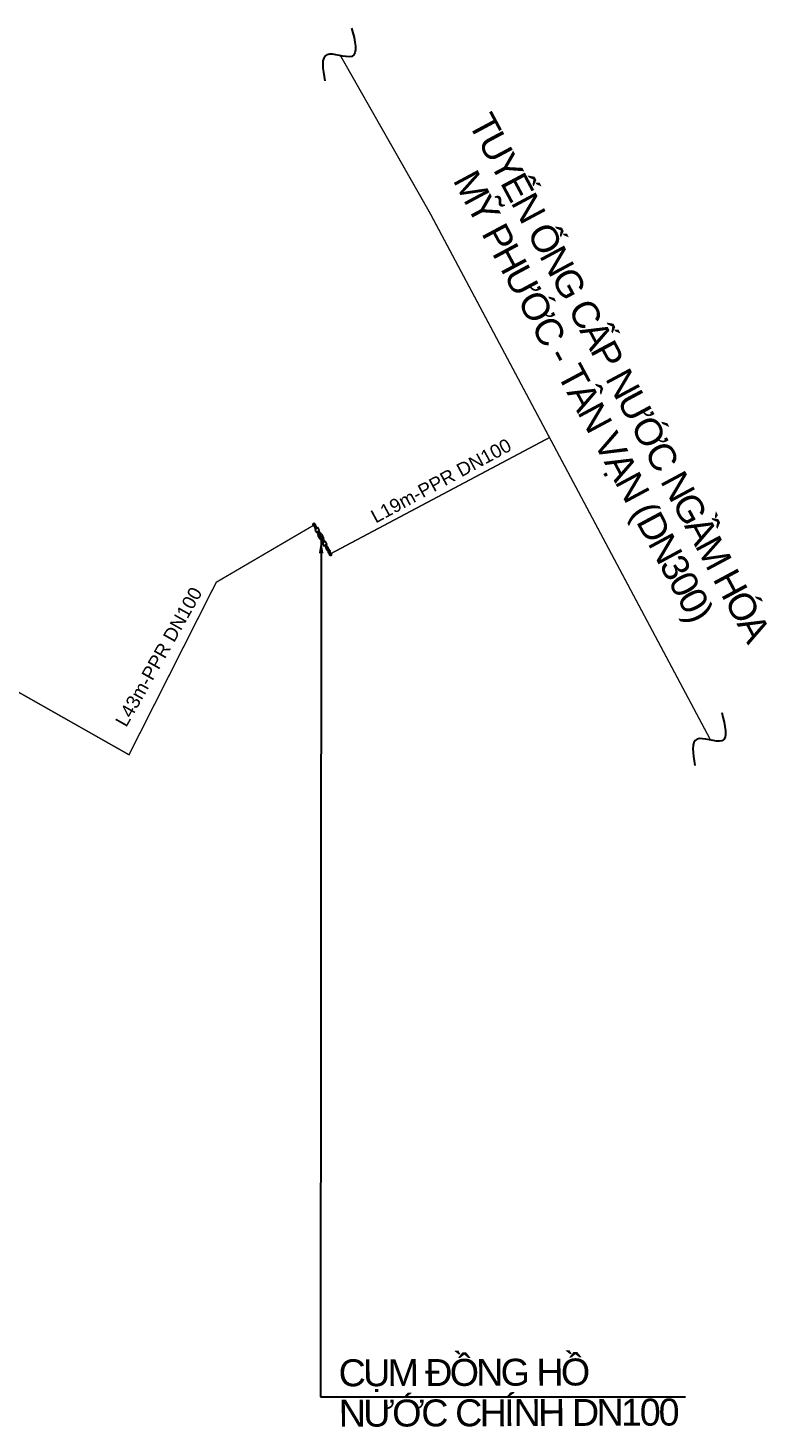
# Model space of a CAD drawing. Header units: metres. Extents: x 609780 to 610072, y 1209789 to 2419688.
# Drawn here: x 610016.7 to 610071.5, y 1209789.1 to 1209892.9 of the extents above; entities that cross this region are included whole.
import ezdxf
from ezdxf.enums import TextEntityAlignment as Align

# ---------------------------------------------------------------- set-up
doc = ezdxf.new("R2010")
doc.units = ezdxf.units.M
doc.header["$MEASUREMENT"] = 0
doc.linetypes.add('DASHDOT', pattern=[1, 0.5, -0.25, 0, -0.25])
doc.linetypes.add('HT_CN_Cấp nước sạch', pattern=[11, 2.8, -1.45, 0.5, -1.45, 4.8])
for name, color, linetype in [('@.3. Ong cap nuoc D100', 5, 'Continuous'), ('CHU', 7, 'Continuous'), ('GT-MCN', 7, 'Continuous'), ('HT_CN_Cấp nước sạch', 3, 'HT_CN_Cấp nước sạch')]:
    doc.layers.add(name, color=color, linetype=linetype)
doc.layers.add('E-04', color=252, linetype='04DH', lineweight=5)
doc.styles.add('arial', font='arial.ttf')
doc.styles.get("Standard").update_dxf_attribs({"font": 'arial.ttf'})
doc.styles.add('style1', font='Vhelvcn.ttf')
doc.styles.add('VNIHC', font='Vhelvcn.ttf')
doc.linetypes.add('04DH', pattern='A,15.184282,-3.785163,0.245393,-3.754607,0.245393,-3.785163,15.184282,-3.88722,["0,4kV",VNIHC,S=6,R=0,X=0,Y=-3],-22.15922', length=68.230723)
doc.dimstyles.get("Standard").update_dxf_attribs({"dimtxt": 0.18, "dimasz": 0.18, "dimexe": 0.18, "dimexo": 0.0625, "dimgap": 0.09, "dimtad": 0, "dimtih": 1, "dimtoh": 1, "dimdec": 4, "dimzin": 0, "dimdsep": 46, "dimtxsty": 'Standard', "dimcen": 0.09, "dimadec": 0, "dimazin": 0, "dimtfac": 1, "dimtdec": 4, "dimtofl": 0, "dimtmove": 0, "dimatfit": 3, "dimfxl": 1, "dimtolj": 1, "dimtzin": 0, "dimarcsym": 0})

# ---------------------------------------------------------------- blocks, each defined once
blk = doc.blocks.new('dong ho nuoc')
at = {"layer": '@.3. Ong cap nuoc D100', "color": 170, "linetype": 'DASHDOT', "ltscale": 4}
for p, q in [((-10.72, 0.25), (-10.93, 0.25)), ((-10.93, 0), (-10.93, 0.25)), ((-10.72, 0), (-10.93, 0)), ((-10.93, -0.25), (-10.93, 0)), ((-10.87, 0), (-10.07, 0)), ((-10.69, 0), (-10.71, 0)), ((-10.47, -0.4), (-10.47, 0.4)), ((-10.21, 0), (-10.24, 0)), ((-10, 0.25), (-10.21, 0.25)), ((-10, 0), (-10.21, 0)), ((-10, 0.25), (-10, 0)), ((-9.2, 0.23), (-10, 0.23)), ((-9.23, 0), (-10, 0)), ((-10, 0), (-10, -0.25)), ((-9.1, 0.56), (-9.2, 0.56)), ((-9.2, 0.16), (-9.2, 0.56)), ((-9.2, 0.16), (-9.2, -0.16)), ((-9.1, 0.56), (-9.1, 0.35)), ((-8.14, 0.56), (-8.24, 0.56)), ((-8.24, 0.35), (-8.24, 0.56)), ((-8.14, 0.56), (-8.14, 0.16)), ((-7.3, 0.23), (-8.14, 0.23)), ((-8.14, -0.16), (-8.14, 0.16)), ((-7.3, 0), (-8.11, 0)), ((-7.22, 0.61), (-7.3, 0.61)), ((-7.3, -0.61), (-7.3, 0.61)), ((-7.22, 0.61), (-7.22, -0.61)), ((-5.48, 0.61), (-5.56, 0.61)), ((-5.56, -0.61), (-5.56, 0.61)), ((-5.48, 0.61), (-5.48, -0.61)), ((-4.56, 0.23), (-5.48, 0.23)), ((-4.59, 0), (-5.48, 0)), ((-4.46, 0.56), (-4.56, 0.56)), ((-4.56, 0.16), (-4.56, 0.56)), ((-4.56, 0.16), (-4.56, -0.16)), ((-4.46, 0.56), (-4.46, 0.35)), ((-3.5, 0.56), (-3.6, 0.56)), ((-3.6, 0.35), (-3.6, 0.56)), ((-3.5, 0.56), (-3.5, 0.16)), ((-2.71, 0.23), (-3.5, 0.23)), ((-3.5, -0.16), (-3.5, 0.16)), ((-2.71, 0), (-3.47, 0)), ((-2.71, 0.28), (-2.7, 0.28)), ((-2.71, 0.28), (-2.71, 0.28)), ((-2.71, 0), (-2.71, 0.24)), ((-2.71, 0.23), (-2.71, -0.23)), ((-2.71, -0.24), (-2.71, 0)), ((-2.7, 0.4), (-2.63, 0.4)), ((-2.7, 0), (-2.7, 0.39)), ((-2.7, 0), (-2.7, -0.39)), ((-2.63, 0.39), (-2.63, 0)), ((-2.63, -0.39), (-2.63, 0)), ((-2.59, 0.19), (-2.59, 0.24)), ((-2.59, 0.24), (-2.42, 0.24)), ((-2.56, 0.24), (-2.59, 0.24)), ((-2.59, 0.19), (-2.59, 0)), ((-2.59, 0.16), (-2.59, 0.19)), ((-2.59, 0), (-2.59, -0.19)), ((-2.5, 0), (-2.5, 0)), ((-2.42, 0.24), (-2.45, 0.24)), ((-2.42, 0.24), (-2.42, 0.19)), ((-2.4, 0.19), (-2.4, 0)), ((-2.4, 0), (-2.4, -0.19)), ((-2.37, 0.19), (-2.05, 0.19)), ((-1.97, 0.04), (-2.35, 0.04)), ((-2.18, 0.26), (-2.05, 0.26)), ((-2.15, 0.24), (-2.07, 0.24)), ((-2.14, 0.05), (-2.13, 0.07)), ((-2.14, 0.05), (-2.14, 0.05)), ((-2.14, 0.05), (-2.14, 0.04)), ((-2.14, 0.05), (-2.14, 0.05)), ((-2.14, 0.05), (-2.14, 0.04)), ((-2.13, 0.07), (-2.12, 0.07)), ((-2.05, 0.25), (-1.93, 0.25)), ((-1.96, 0.23), (-1.99, 0.23)), ((-1.91, 0.26), (-1.78, 0.26)), ((-1.9, 0.19), (-1.87, 0.19)), ((-1.9, 0.19), (-1.9, 0.19)), ((-1.9, 0), (-1.9, 0.19)), ((-1.9, -0.19), (-1.9, 0)), ((-1.87, 0.19), (-1.87, 0.24)), ((-1.87, 0.24), (-1.7, 0.24)), ((-1.84, 0.24), (-1.87, 0.24)), ((-1.73, 0.17), (-1.74, 0.17)), ((-1.7, 0.24), (-1.73, 0.24)), ((-1.71, 0.21), (-1.71, 0.19)), ((-1.7, 0.24), (-1.7, 0.19)), ((-1.7, 0.19), (-1.59, 0.19)), ((-1.59, 0.19), (-1.59, 0)), ((-1.59, -0.19), (-1.59, 0)), ((-1.56, 0.4), (-1.49, 0.4)), ((-1.56, 0), (-1.56, 0.39)), ((-1.56, -0.39), (-1.56, 0)), ((-1.49, 0.39), (-1.49, 0)), ((-1.49, 0.28), (-1.47, 0.28)), ((-1.49, -0.39), (-1.49, 0)), ((-1.47, 0.28), (-1.47, 0.28)), ((-1.47, 0.24), (-1.47, 0)), ((-0.93, 0.23), (-1.47, 0.23)), ((-1.47, -0.23), (-1.47, 0.23)), ((-0.93, 0), (-1.47, 0)), ((-1.47, 0), (-1.47, -0.24)), ((-0.72, 0.25), (-0.93, 0.25)), ((-0.93, 0), (-0.93, 0.25)), ((-0.72, 0), (-0.93, 0)), ((-0.93, -0.25), (-0.93, 0)), ((-0.87, 0), (-0.07, 0)), ((-0.69, 0), (-0.72, 0)), ((-0.47, -0.4), (-0.47, 0.4)), ((-0.24, 0), (-0.22, 0)), ((0, 0.25), (-0.21, 0.25)), ((-0.21, 0), (0, 0)), ((0, 0.25), (0, 0)), ((0, 0), (0, -0.25)), ((-10.93, -0.25), (-10.72, -0.25)), ((-10.21, -0.25), (-10, -0.25)), ((-10, -0.23), (-9.2, -0.23)), ((-9.2, -0.56), (-9.2, -0.16)), ((-9.2, -0.56), (-9.1, -0.56)), ((-9.1, -0.35), (-9.1, -0.56)), ((-8.24, -0.56), (-8.24, -0.35)), ((-8.24, -0.56), (-8.14, -0.56)), ((-8.14, -0.16), (-8.14, -0.56)), ((-8.14, -0.23), (-7.3, -0.23)), ((-7.3, -0.61), (-7.22, -0.61)), ((-5.56, -0.61), (-5.48, -0.61)), ((-5.48, -0.23), (-4.56, -0.23)), ((-4.56, -0.56), (-4.56, -0.16)), ((-4.56, -0.56), (-4.46, -0.56)), ((-4.46, -0.35), (-4.46, -0.56)), ((-3.6, -0.56), (-3.6, -0.35)), ((-3.6, -0.56), (-3.5, -0.56)), ((-3.5, -0.16), (-3.5, -0.56)), ((-3.5, -0.23), (-2.71, -0.23)), ((-2.7, -0.28), (-2.71, -0.28)), ((-2.71, -0.28), (-2.71, -0.28)), ((-2.63, -0.4), (-2.7, -0.4)), ((-2.42, -0.19), (-2.59, -0.19)), ((-2.05, -0.19), (-2.37, -0.19)), ((-1.97, -0.04), (-2.35, -0.04)), ((-2.05, -0.26), (-2.18, -0.26)), ((-2.07, -0.24), (-2.15, -0.24)), ((-2.14, -0.04), (-2.14, -0.04)), ((-2.14, -0.05), (-2.14, -0.05)), ((-2.13, -0.07), (-2.14, -0.05)), ((-2.14, -0.05), (-2.14, -0.05)), ((-1.93, -0.25), (-2.05, -0.25)), ((-1.96, -0.23), (-1.99, -0.23)), ((-1.78, -0.26), (-1.91, -0.26)), ((-1.82, -0.19), (-1.9, -0.19)), ((-1.9, -0.19), (-1.9, -0.19)), ((-1.82, -0.19), (-1.7, -0.19)), ((-1.82, -0.2), (-1.82, -0.19)), ((-1.7, -0.2), (-1.82, -0.2)), ((-1.71, -0.21), (-1.74, -0.21)), ((-1.71, -0.21), (-1.74, -0.23)), ((-1.73, -0.22), (-1.74, -0.22)), ((-1.71, -0.2), (-1.71, -0.21)), ((-1.7, -0.19), (-1.7, -0.19)), ((-1.7, -0.19), (-1.7, -0.2)), ((-1.7, -0.2), (-1.7, -0.19)), ((-1.7, -0.19), (-1.7, -0.19)), ((-1.67, -0.2), (-1.7, -0.2)), ((-1.59, -0.19), (-1.67, -0.19)), ((-1.67, -0.19), (-1.67, -0.2)), ((-1.49, -0.4), (-1.56, -0.4)), ((-1.47, -0.28), (-1.49, -0.28)), ((-1.47, -0.23), (-0.93, -0.23)), ((-1.47, -0.28), (-1.47, -0.28)), ((-0.93, -0.25), (-0.72, -0.25)), ((-0.21, -0.25), (0, -0.25))]:
    blk.add_line(p, q, dxfattribs=at)
at = {"layer": '@.3. Ong cap nuoc D100', "color": 170, "linetype": 'DASHDOT', "ltscale": 4, "flags": 128}
for points in [[(-10.72, 0.25), (-10.71, 0.25), (-10.7, 0.25), (-10.69, 0.25), (-10.68, 0.25), (-10.67, 0.25), (-10.66, 0.25), (-10.65, 0.25), (-10.64, 0.25), (-10.63, 0.25), (-10.62, 0.25), (-10.61, 0.25), (-10.61, 0.25), (-10.6, 0.25), (-10.59, 0.25), (-10.58, 0.25), (-10.57, 0.25), (-10.56, 0.25), (-10.55, 0.25), (-10.55, 0.25), (-10.54, 0.25), (-10.53, 0.25), (-10.53, 0.25), (-10.52, 0.25), (-10.51, 0.25), (-10.51, 0.25), (-10.5, 0.25), (-10.5, 0.25), (-10.49, 0.25), (-10.49, 0.25), (-10.48, 0.25), (-10.48, 0.25), (-10.48, 0.25), (-10.47, 0.25), (-10.47, 0.25), (-10.47, 0.25), (-10.47, 0.25), (-10.47, 0.25), (-10.47, 0.25), (-10.47, 0.25)], [(-10.21, 0.25), (-10.22, 0.25), (-10.23, 0.25), (-10.24, 0.25), (-10.25, 0.25), (-10.26, 0.25), (-10.27, 0.25), (-10.28, 0.25), (-10.29, 0.25), (-10.3, 0.25), (-10.31, 0.25), (-10.32, 0.25), (-10.33, 0.25), (-10.34, 0.25), (-10.35, 0.25), (-10.35, 0.25), (-10.36, 0.25), (-10.37, 0.25), (-10.38, 0.25), (-10.39, 0.25), (-10.39, 0.25), (-10.4, 0.25), (-10.41, 0.25), (-10.41, 0.25), (-10.42, 0.25), (-10.43, 0.25), (-10.43, 0.25), (-10.44, 0.25), (-10.44, 0.25), (-10.45, 0.25), (-10.45, 0.25), (-10.45, 0.25), (-10.46, 0.25), (-10.46, 0.25), (-10.46, 0.25), (-10.46, 0.25), (-10.46, 0.25), (-10.47, 0.25), (-10.47, 0.25), (-10.47, 0.25)], [(-10.46, 0.25), (-10.46, 0.25), (-10.46, 0.25), (-10.47, 0.25), (-10.47, 0.25), (-10.47, 0.25)], [(-10.47, 0.25), (-10.46, 0.25), (-10.45, 0.25), (-10.44, 0.25), (-10.43, 0.25)], [(-10.47, 0.25), (-10.47, 0.25), (-10.47, 0.25), (-10.47, 0.25), (-10.47, 0.25), (-10.47, 0.25)], [(-10.43, 0.25), (-10.42, 0.25), (-10.41, 0.25), (-10.4, 0.24), (-10.39, 0.24), (-10.38, 0.24), (-10.37, 0.23), (-10.36, 0.23), (-10.35, 0.23), (-10.34, 0.22), (-10.33, 0.22), (-10.32, 0.21), (-10.32, 0.2), (-10.31, 0.2), (-10.3, 0.19), (-10.29, 0.18), (-10.28, 0.18), (-10.28, 0.17), (-10.27, 0.16), (-10.26, 0.15), (-10.26, 0.15), (-10.25, 0.14), (-10.25, 0.13), (-10.24, 0.12), (-10.24, 0.11), (-10.23, 0.1), (-10.23, 0.09), (-10.23, 0.08), (-10.22, 0.07), (-10.22, 0.06), (-10.22, 0.05), (-10.22, 0.04), (-10.21, 0.03), (-10.21, 0.02), (-10.21, 0.01), (-10.21, 0), (-10.21, 0)], [(-10.21, 0), (-10.21, -0.01), (-10.21, -0.02), (-10.21, -0.03), (-10.22, -0.04), (-10.22, -0.05), (-10.22, -0.06), (-10.22, -0.07), (-10.23, -0.08), (-10.23, -0.09), (-10.23, -0.1), (-10.24, -0.11), (-10.24, -0.12), (-10.25, -0.13), (-10.25, -0.13), (-10.26, -0.14), (-10.26, -0.15), (-10.27, -0.16), (-10.28, -0.17), (-10.28, -0.17), (-10.29, -0.18), (-10.3, -0.19), (-10.3, -0.2), (-10.31, -0.2), (-10.32, -0.21), (-10.33, -0.21), (-10.34, -0.22), (-10.35, -0.22), (-10.36, -0.23), (-10.37, -0.23), (-10.37, -0.24), (-10.38, -0.24), (-10.39, -0.24), (-10.4, -0.25), (-10.41, -0.25), (-10.42, -0.25), (-10.43, -0.25)], [(-7.22, 0.33), (-7.22, 0.33), (-7.22, 0.33), (-7.22, 0.32), (-7.22, 0.32), (-7.22, 0.32), (-7.22, 0.32), (-7.22, 0.32), (-7.22, 0.32), (-7.22, 0.32), (-7.22, 0.31), (-7.22, 0.31), (-7.22, 0.31), (-7.22, 0.31), (-7.22, 0.31), (-7.21, 0.31), (-7.21, 0.31), (-7.21, 0.31), (-7.21, 0.3), (-7.21, 0.3), (-7.21, 0.3), (-7.21, 0.3), (-7.21, 0.3), (-7.21, 0.3), (-7.2, 0.3), (-7.2, 0.3), (-7.2, 0.3), (-7.2, 0.3), (-7.2, 0.3), (-7.2, 0.29), (-7.2, 0.29), (-7.19, 0.29), (-7.19, 0.29), (-7.19, 0.29), (-7.19, 0.29), (-7.19, 0.29), (-7.19, 0.29), (-7.19, 0.29), (-7.18, 0.29), (-7.18, 0.29), (-7.18, 0.29), (-7.18, 0.29), (-7.18, 0.29), (-7.18, 0.29), (-7.18, 0.29), (-7.17, 0.29), (-7.17, 0.29), (-7.17, 0.29), (-7.17, 0.29), (-7.17, 0.3), (-7.17, 0.3), (-7.17, 0.3), (-7.16, 0.3), (-7.16, 0.3), (-7.16, 0.3), (-7.16, 0.3), (-7.16, 0.3), (-7.16, 0.3)], [(-7.22, 0.33), (-7.22, 0.33), (-7.22, 0.32), (-7.22, 0.32), (-7.22, 0.32), (-7.22, 0.32), (-7.22, 0.32), (-7.22, 0.32), (-7.22, 0.32), (-7.22, 0.31), (-7.22, 0.31), (-7.22, 0.31), (-7.22, 0.31), (-7.22, 0.31), (-7.21, 0.31), (-7.21, 0.31), (-7.21, 0.31), (-7.21, 0.3), (-7.21, 0.3), (-7.21, 0.3), (-7.21, 0.3), (-7.21, 0.3), (-7.21, 0.3), (-7.2, 0.3), (-7.2, 0.3), (-7.2, 0.3), (-7.2, 0.3), (-7.2, 0.3), (-7.2, 0.29), (-7.2, 0.29), (-7.19, 0.29), (-7.19, 0.29), (-7.19, 0.29), (-7.19, 0.29), (-7.19, 0.29), (-7.19, 0.29), (-7.19, 0.29), (-7.18, 0.29), (-7.18, 0.29), (-7.18, 0.29), (-7.18, 0.29), (-7.18, 0.29), (-7.18, 0.29), (-7.18, 0.29), (-7.17, 0.29), (-7.17, 0.29), (-7.17, 0.29), (-7.17, 0.29), (-7.17, 0.3), (-7.17, 0.3), (-7.17, 0.3), (-7.16, 0.3), (-7.16, 0.3), (-7.16, 0.3), (-7.16, 0.3), (-7.16, 0.3), (-7.16, 0.3)], [(-7.16, 0.3), (-7.12, 0.33), (-7.09, 0.36), (-7.05, 0.39), (-7.01, 0.41), (-6.97, 0.44), (-6.93, 0.46), (-6.89, 0.48), (-6.85, 0.5), (-6.81, 0.52), (-6.76, 0.53)], [(-6.02, 0.53), (-5.99, 0.52), (-5.95, 0.51), (-5.91, 0.49), (-5.86, 0.47), (-5.82, 0.45), (-5.78, 0.42), (-5.74, 0.4), (-5.71, 0.37), (-5.67, 0.34), (-5.63, 0.31), (-5.62, 0.3)], [(-5.62, 0.3), (-5.62, 0.3), (-5.62, 0.3), (-5.62, 0.3), (-5.62, 0.3), (-5.62, 0.3), (-5.61, 0.3), (-5.61, 0.3), (-5.61, 0.3), (-5.61, 0.29), (-5.61, 0.29), (-5.61, 0.29), (-5.61, 0.29), (-5.6, 0.29), (-5.6, 0.29), (-5.6, 0.29), (-5.6, 0.29), (-5.6, 0.29), (-5.6, 0.29), (-5.6, 0.29), (-5.59, 0.29), (-5.59, 0.29), (-5.59, 0.29), (-5.59, 0.29), (-5.59, 0.29), (-5.59, 0.29), (-5.58, 0.29), (-5.58, 0.29), (-5.58, 0.29), (-5.58, 0.3), (-5.58, 0.3), (-5.58, 0.3), (-5.58, 0.3), (-5.58, 0.3), (-5.57, 0.3), (-5.57, 0.3), (-5.57, 0.3), (-5.57, 0.3), (-5.57, 0.3), (-5.57, 0.3), (-5.57, 0.31), (-5.57, 0.31), (-5.57, 0.31), (-5.56, 0.31), (-5.56, 0.31), (-5.56, 0.31), (-5.56, 0.31), (-5.56, 0.31), (-5.56, 0.32), (-5.56, 0.32), (-5.56, 0.32), (-5.56, 0.32), (-5.56, 0.32), (-5.56, 0.32), (-5.56, 0.32), (-5.56, 0.33), (-5.56, 0.33), (-5.56, 0.33)], [(-5.62, 0.3), (-5.62, 0.3), (-5.62, 0.3), (-5.62, 0.3), (-5.62, 0.3), (-5.62, 0.3), (-5.61, 0.3), (-5.61, 0.3), (-5.61, 0.3), (-5.61, 0.29), (-5.61, 0.29), (-5.61, 0.29), (-5.61, 0.29), (-5.6, 0.29), (-5.6, 0.29), (-5.6, 0.29), (-5.6, 0.29), (-5.6, 0.29), (-5.6, 0.29), (-5.6, 0.29), (-5.59, 0.29), (-5.59, 0.29), (-5.59, 0.29), (-5.59, 0.29), (-5.59, 0.29), (-5.59, 0.29), (-5.58, 0.29), (-5.58, 0.29), (-5.58, 0.29), (-5.58, 0.3), (-5.58, 0.3), (-5.58, 0.3), (-5.58, 0.3), (-5.58, 0.3), (-5.57, 0.3), (-5.57, 0.3), (-5.57, 0.3), (-5.57, 0.3), (-5.57, 0.3), (-5.57, 0.3), (-5.57, 0.31), (-5.57, 0.31), (-5.57, 0.31), (-5.56, 0.31), (-5.56, 0.31), (-5.56, 0.31), (-5.56, 0.31), (-5.56, 0.31), (-5.56, 0.32), (-5.56, 0.32), (-5.56, 0.32), (-5.56, 0.32), (-5.56, 0.32), (-5.56, 0.32), (-5.56, 0.32), (-5.56, 0.33), (-5.56, 0.33)], [(-2.59, 0.19), (-2.6, 0.19), (-2.6, 0.19), (-2.6, 0.19), (-2.6, 0.19), (-2.6, 0.19), (-2.6, 0.19), (-2.6, 0.19), (-2.6, 0.19), (-2.61, 0.19), (-2.61, 0.19), (-2.61, 0.19), (-2.61, 0.19), (-2.61, 0.19), (-2.61, 0.19), (-2.61, 0.2), (-2.61, 0.2), (-2.61, 0.2), (-2.62, 0.2), (-2.62, 0.2), (-2.62, 0.2), (-2.62, 0.2), (-2.62, 0.2), (-2.62, 0.2), (-2.62, 0.2), (-2.62, 0.2), (-2.62, 0.21), (-2.62, 0.21), (-2.62, 0.21), (-2.62, 0.21), (-2.62, 0.21), (-2.62, 0.21), (-2.63, 0.21), (-2.63, 0.21), (-2.63, 0.22), (-2.63, 0.22), (-2.63, 0.22), (-2.63, 0.22)], [(-2.59, 0.19), (-2.6, 0.19), (-2.6, 0.19), (-2.6, 0.19), (-2.6, 0.19), (-2.6, 0.19), (-2.6, 0.19), (-2.6, 0.19), (-2.6, 0.19), (-2.61, 0.19), (-2.61, 0.19), (-2.61, 0.19), (-2.61, 0.19), (-2.61, 0.19), (-2.61, 0.19), (-2.61, 0.2), (-2.61, 0.2), (-2.61, 0.2), (-2.62, 0.2), (-2.62, 0.2), (-2.62, 0.2), (-2.62, 0.2), (-2.62, 0.2), (-2.62, 0.2), (-2.62, 0.2), (-2.62, 0.2), (-2.62, 0.21), (-2.62, 0.21), (-2.62, 0.21), (-2.62, 0.21), (-2.62, 0.21), (-2.62, 0.21), (-2.63, 0.21), (-2.63, 0.21), (-2.63, 0.22), (-2.63, 0.22), (-2.63, 0.22), (-2.63, 0.22)], [(-2.59, 0), (-2.55, 0), (-2.5, 0), (-2.45, 0), (-2.4, 0)], [(-2.42, 0.19), (-2.41, 0.19), (-2.4, 0.19), (-2.39, 0.19), (-2.38, 0.19), (-2.37, 0.19), (-2.35, 0.19), (-2.34, 0.19), (-2.34, 0.18)], [(-1.56, 0.22), (-1.56, 0.22), (-1.56, 0.22), (-1.56, 0.21), (-1.56, 0.21), (-1.56, 0.21), (-1.56, 0.21), (-1.57, 0.21), (-1.57, 0.21), (-1.57, 0.21), (-1.57, 0.21), (-1.57, 0.21), (-1.57, 0.2), (-1.57, 0.2), (-1.57, 0.2), (-1.57, 0.2), (-1.57, 0.2), (-1.57, 0.2), (-1.57, 0.2), (-1.57, 0.2), (-1.58, 0.2), (-1.58, 0.2), (-1.58, 0.2), (-1.58, 0.19), (-1.58, 0.19), (-1.58, 0.19), (-1.58, 0.19), (-1.58, 0.19), (-1.58, 0.19), (-1.59, 0.19), (-1.59, 0.19), (-1.59, 0.19), (-1.59, 0.19), (-1.59, 0.19), (-1.59, 0.19), (-1.59, 0.19), (-1.59, 0.19), (-1.59, 0.19)], [(-1.56, 0.22), (-1.56, 0.22), (-1.56, 0.22), (-1.56, 0.21), (-1.56, 0.21), (-1.56, 0.21), (-1.56, 0.21), (-1.57, 0.21), (-1.57, 0.21), (-1.57, 0.21), (-1.57, 0.21), (-1.57, 0.21), (-1.57, 0.2), (-1.57, 0.2), (-1.57, 0.2), (-1.57, 0.2), (-1.57, 0.2), (-1.57, 0.2), (-1.57, 0.2), (-1.57, 0.2), (-1.58, 0.2), (-1.58, 0.2), (-1.58, 0.2), (-1.58, 0.19), (-1.58, 0.19), (-1.58, 0.19), (-1.58, 0.19), (-1.58, 0.19), (-1.58, 0.19), (-1.59, 0.19), (-1.59, 0.19), (-1.59, 0.19), (-1.59, 0.19), (-1.59, 0.19), (-1.59, 0.19), (-1.59, 0.19), (-1.59, 0.19)], [(-0.47, 0.25), (-0.47, 0.25), (-0.47, 0.25), (-0.47, 0.25), (-0.47, 0.25), (-0.47, 0.25), (-0.47, 0.25), (-0.48, 0.25), (-0.48, 0.25), (-0.48, 0.25), (-0.49, 0.25), (-0.49, 0.25), (-0.5, 0.25), (-0.5, 0.25), (-0.51, 0.25), (-0.51, 0.25), (-0.52, 0.25), (-0.52, 0.25), (-0.53, 0.25), (-0.54, 0.25), (-0.54, 0.25), (-0.55, 0.25), (-0.56, 0.25), (-0.57, 0.25), (-0.58, 0.25), (-0.58, 0.25), (-0.59, 0.25), (-0.6, 0.25), (-0.61, 0.25), (-0.62, 0.25), (-0.63, 0.25), (-0.64, 0.25), (-0.65, 0.25), (-0.66, 0.25), (-0.67, 0.25), (-0.68, 0.25), (-0.69, 0.25), (-0.7, 0.25), (-0.71, 0.25), (-0.72, 0.25), (-0.72, 0.25)], [(-0.72, 0), (-0.72, 0.01), (-0.72, 0.02), (-0.72, 0.03), (-0.72, 0.04), (-0.72, 0.05), (-0.71, 0.06), (-0.71, 0.07), (-0.71, 0.08), (-0.7, 0.09), (-0.7, 0.1), (-0.7, 0.11), (-0.69, 0.12), (-0.69, 0.13), (-0.68, 0.13), (-0.68, 0.14), (-0.67, 0.15), (-0.66, 0.16), (-0.66, 0.17), (-0.65, 0.17), (-0.64, 0.18), (-0.64, 0.19), (-0.63, 0.2), (-0.62, 0.2), (-0.61, 0.21), (-0.6, 0.21), (-0.6, 0.22), (-0.59, 0.22), (-0.58, 0.23), (-0.57, 0.23), (-0.56, 0.24), (-0.55, 0.24), (-0.54, 0.24), (-0.53, 0.25), (-0.52, 0.25), (-0.51, 0.25), (-0.5, 0.25)], [(-0.51, -0.25), (-0.52, -0.25), (-0.53, -0.25), (-0.54, -0.24), (-0.55, -0.24), (-0.56, -0.24), (-0.57, -0.23), (-0.57, -0.23), (-0.58, -0.23), (-0.59, -0.22), (-0.6, -0.22), (-0.61, -0.21), (-0.62, -0.2), (-0.63, -0.2), (-0.63, -0.19), (-0.64, -0.18), (-0.65, -0.18), (-0.66, -0.17), (-0.66, -0.16), (-0.67, -0.15), (-0.67, -0.15), (-0.68, -0.14), (-0.69, -0.13), (-0.69, -0.12), (-0.7, -0.11), (-0.7, -0.1), (-0.7, -0.09), (-0.71, -0.08), (-0.71, -0.07), (-0.71, -0.06), (-0.72, -0.05), (-0.72, -0.04), (-0.72, -0.03), (-0.72, -0.02), (-0.72, -0.01), (-0.72, 0), (-0.72, 0)], [(-0.5, 0.25), (-0.49, 0.25), (-0.48, 0.25), (-0.47, 0.25), (-0.47, 0.25)], [(-0.47, 0.25), (-0.47, 0.25), (-0.47, 0.25), (-0.47, 0.25), (-0.47, 0.25)], [(-0.47, 0.25), (-0.47, 0.25), (-0.47, 0.25), (-0.46, 0.25), (-0.46, 0.25), (-0.46, 0.25), (-0.46, 0.25), (-0.46, 0.25), (-0.45, 0.25), (-0.45, 0.25), (-0.45, 0.25), (-0.44, 0.25), (-0.44, 0.25), (-0.43, 0.25), (-0.43, 0.25), (-0.42, 0.25), (-0.42, 0.25), (-0.41, 0.25), (-0.4, 0.25), (-0.4, 0.25), (-0.39, 0.25), (-0.38, 0.25), (-0.37, 0.25), (-0.37, 0.25), (-0.36, 0.25), (-0.35, 0.25), (-0.34, 0.25), (-0.33, 0.25), (-0.32, 0.25), (-0.31, 0.25), (-0.3, 0.25), (-0.29, 0.25), (-0.28, 0.25), (-0.27, 0.25), (-0.26, 0.25), (-0.25, 0.25), (-0.24, 0.25), (-0.23, 0.25), (-0.22, 0.25), (-0.21, 0.25), (-0.21, 0.25)], [(-0.47, 0.25), (-0.47, 0.25), (-0.47, 0.25), (-0.46, 0.25), (-0.46, 0.25), (-0.46, 0.25)], [(-10.47, -0.25), (-10.47, -0.25), (-10.47, -0.25), (-10.47, -0.25), (-10.47, -0.25), (-10.47, -0.25), (-10.47, -0.25), (-10.48, -0.25), (-10.48, -0.25), (-10.48, -0.25), (-10.49, -0.25), (-10.49, -0.25), (-10.5, -0.25), (-10.5, -0.25), (-10.51, -0.25), (-10.51, -0.25), (-10.52, -0.25), (-10.52, -0.25), (-10.53, -0.25), (-10.54, -0.25), (-10.54, -0.25), (-10.55, -0.25), (-10.56, -0.25), (-10.57, -0.25), (-10.58, -0.25), (-10.58, -0.25), (-10.59, -0.25), (-10.6, -0.25), (-10.61, -0.25), (-10.62, -0.25), (-10.63, -0.25), (-10.64, -0.25), (-10.65, -0.25), (-10.66, -0.25), (-10.67, -0.25), (-10.68, -0.25), (-10.69, -0.25), (-10.7, -0.25), (-10.71, -0.25), (-10.72, -0.25), (-10.72, -0.25)], [(-10.47, -0.25), (-10.47, -0.25), (-10.47, -0.25), (-10.46, -0.25), (-10.46, -0.25), (-10.46, -0.25), (-10.46, -0.25), (-10.46, -0.25), (-10.45, -0.25), (-10.45, -0.25), (-10.45, -0.25), (-10.44, -0.25), (-10.44, -0.25), (-10.43, -0.25), (-10.43, -0.25), (-10.42, -0.25), (-10.42, -0.25), (-10.41, -0.25), (-10.4, -0.25), (-10.4, -0.25), (-10.39, -0.25), (-10.38, -0.25), (-10.37, -0.25), (-10.37, -0.25), (-10.36, -0.25), (-10.35, -0.25), (-10.34, -0.25), (-10.33, -0.25), (-10.32, -0.25), (-10.31, -0.25), (-10.3, -0.25), (-10.29, -0.25), (-10.28, -0.25), (-10.27, -0.25), (-10.26, -0.25), (-10.25, -0.25), (-10.24, -0.25), (-10.23, -0.25), (-10.22, -0.25), (-10.21, -0.25), (-10.21, -0.25)], [(-10.47, -0.25), (-10.47, -0.25), (-10.47, -0.25), (-10.46, -0.25), (-10.46, -0.25)], [(-10.43, -0.25), (-10.44, -0.25), (-10.45, -0.25), (-10.46, -0.25), (-10.47, -0.25)], [(-10.47, -0.25), (-10.47, -0.25), (-10.47, -0.25), (-10.47, -0.25), (-10.47, -0.25), (-10.47, -0.25)], [(-7.16, -0.3), (-7.16, -0.3), (-7.16, -0.3), (-7.16, -0.3), (-7.16, -0.3), (-7.16, -0.3), (-7.17, -0.3), (-7.17, -0.3), (-7.17, -0.3), (-7.17, -0.29), (-7.17, -0.29), (-7.17, -0.29), (-7.17, -0.29), (-7.18, -0.29), (-7.18, -0.29), (-7.18, -0.29), (-7.18, -0.29), (-7.18, -0.29), (-7.18, -0.29), (-7.19, -0.29), (-7.19, -0.29), (-7.19, -0.29), (-7.19, -0.29), (-7.19, -0.29), (-7.19, -0.29), (-7.19, -0.29), (-7.2, -0.29), (-7.2, -0.29), (-7.2, -0.29), (-7.2, -0.3), (-7.2, -0.3), (-7.2, -0.3), (-7.2, -0.3), (-7.21, -0.3), (-7.21, -0.3), (-7.21, -0.3), (-7.21, -0.3), (-7.21, -0.3), (-7.21, -0.3), (-7.21, -0.3), (-7.21, -0.31), (-7.21, -0.31), (-7.22, -0.31), (-7.22, -0.31), (-7.22, -0.31), (-7.22, -0.31), (-7.22, -0.31), (-7.22, -0.31), (-7.22, -0.32), (-7.22, -0.32), (-7.22, -0.32), (-7.22, -0.32), (-7.22, -0.32), (-7.22, -0.32), (-7.22, -0.32), (-7.22, -0.33), (-7.22, -0.33), (-7.22, -0.33)], [(-7.16, -0.3), (-7.16, -0.3), (-7.16, -0.3), (-7.16, -0.3), (-7.16, -0.3), (-7.16, -0.3), (-7.17, -0.3), (-7.17, -0.3), (-7.17, -0.3), (-7.17, -0.29), (-7.17, -0.29), (-7.17, -0.29), (-7.17, -0.29), (-7.18, -0.29), (-7.18, -0.29), (-7.18, -0.29), (-7.18, -0.29), (-7.18, -0.29), (-7.18, -0.29), (-7.19, -0.29), (-7.19, -0.29), (-7.19, -0.29), (-7.19, -0.29), (-7.19, -0.29), (-7.19, -0.29), (-7.19, -0.29), (-7.2, -0.29), (-7.2, -0.29), (-7.2, -0.29), (-7.2, -0.3), (-7.2, -0.3), (-7.2, -0.3), (-7.2, -0.3), (-7.21, -0.3), (-7.21, -0.3), (-7.21, -0.3), (-7.21, -0.3), (-7.21, -0.3), (-7.21, -0.3), (-7.21, -0.3), (-7.21, -0.31), (-7.21, -0.31), (-7.22, -0.31), (-7.22, -0.31), (-7.22, -0.31), (-7.22, -0.31), (-7.22, -0.31), (-7.22, -0.31), (-7.22, -0.32), (-7.22, -0.32), (-7.22, -0.32), (-7.22, -0.32), (-7.22, -0.32), (-7.22, -0.32), (-7.22, -0.32), (-7.22, -0.33), (-7.22, -0.33)], [(-6.76, -0.53), (-6.79, -0.52), (-6.83, -0.51), (-6.87, -0.49), (-6.92, -0.47), (-6.96, -0.45), (-7, -0.42), (-7.04, -0.4), (-7.07, -0.37), (-7.11, -0.34), (-7.15, -0.31), (-7.16, -0.3)], [(-5.62, -0.3), (-5.66, -0.33), (-5.69, -0.36), (-5.73, -0.39), (-5.77, -0.41), (-5.81, -0.44), (-5.85, -0.46), (-5.89, -0.48), (-5.93, -0.5), (-5.98, -0.52), (-6.02, -0.53)], [(-5.56, -0.33), (-5.56, -0.33), (-5.56, -0.33), (-5.56, -0.32), (-5.56, -0.32), (-5.56, -0.32), (-5.56, -0.32), (-5.56, -0.32), (-5.56, -0.32), (-5.56, -0.32), (-5.56, -0.31), (-5.56, -0.31), (-5.56, -0.31), (-5.56, -0.31), (-5.57, -0.31), (-5.57, -0.31), (-5.57, -0.31), (-5.57, -0.31), (-5.57, -0.3), (-5.57, -0.3), (-5.57, -0.3), (-5.57, -0.3), (-5.57, -0.3), (-5.57, -0.3), (-5.58, -0.3), (-5.58, -0.3), (-5.58, -0.3), (-5.58, -0.3), (-5.58, -0.3), (-5.58, -0.29), (-5.58, -0.29), (-5.59, -0.29), (-5.59, -0.29), (-5.59, -0.29), (-5.59, -0.29), (-5.59, -0.29), (-5.59, -0.29), (-5.59, -0.29), (-5.6, -0.29), (-5.6, -0.29), (-5.6, -0.29), (-5.6, -0.29), (-5.6, -0.29), (-5.6, -0.29), (-5.61, -0.29), (-5.61, -0.29), (-5.61, -0.29), (-5.61, -0.29), (-5.61, -0.29), (-5.61, -0.3), (-5.61, -0.3), (-5.62, -0.3), (-5.62, -0.3), (-5.62, -0.3), (-5.62, -0.3), (-5.62, -0.3), (-5.62, -0.3), (-5.62, -0.3)], [(-5.56, -0.33), (-5.56, -0.33), (-5.56, -0.32), (-5.56, -0.32), (-5.56, -0.32), (-5.56, -0.32), (-5.56, -0.32), (-5.56, -0.32), (-5.56, -0.32), (-5.56, -0.31), (-5.56, -0.31), (-5.56, -0.31), (-5.56, -0.31), (-5.57, -0.31), (-5.57, -0.31), (-5.57, -0.31), (-5.57, -0.31), (-5.57, -0.3), (-5.57, -0.3), (-5.57, -0.3), (-5.57, -0.3), (-5.57, -0.3), (-5.57, -0.3), (-5.58, -0.3), (-5.58, -0.3), (-5.58, -0.3), (-5.58, -0.3), (-5.58, -0.3), (-5.58, -0.29), (-5.58, -0.29), (-5.59, -0.29), (-5.59, -0.29), (-5.59, -0.29), (-5.59, -0.29), (-5.59, -0.29), (-5.59, -0.29), (-5.59, -0.29), (-5.6, -0.29), (-5.6, -0.29), (-5.6, -0.29), (-5.6, -0.29), (-5.6, -0.29), (-5.6, -0.29), (-5.61, -0.29), (-5.61, -0.29), (-5.61, -0.29), (-5.61, -0.29), (-5.61, -0.29), (-5.61, -0.3), (-5.61, -0.3), (-5.62, -0.3), (-5.62, -0.3), (-5.62, -0.3), (-5.62, -0.3), (-5.62, -0.3), (-5.62, -0.3), (-5.62, -0.3)], [(-2.63, -0.22), (-2.63, -0.22), (-2.63, -0.22), (-2.63, -0.21), (-2.63, -0.21), (-2.62, -0.21), (-2.62, -0.21), (-2.62, -0.21), (-2.62, -0.21), (-2.62, -0.21), (-2.62, -0.21), (-2.62, -0.21), (-2.62, -0.2), (-2.62, -0.2), (-2.62, -0.2), (-2.62, -0.2), (-2.62, -0.2), (-2.62, -0.2), (-2.62, -0.2), (-2.61, -0.2), (-2.61, -0.2), (-2.61, -0.2), (-2.61, -0.2), (-2.61, -0.19), (-2.61, -0.19), (-2.61, -0.19), (-2.61, -0.19), (-2.61, -0.19), (-2.6, -0.19), (-2.6, -0.19), (-2.6, -0.19), (-2.6, -0.19), (-2.6, -0.19), (-2.6, -0.19), (-2.6, -0.19), (-2.6, -0.19), (-2.59, -0.19), (-2.59, -0.19)], [(-2.63, -0.22), (-2.63, -0.22), (-2.63, -0.22), (-2.63, -0.21), (-2.63, -0.21), (-2.62, -0.21), (-2.62, -0.21), (-2.62, -0.21), (-2.62, -0.21), (-2.62, -0.21), (-2.62, -0.21), (-2.62, -0.21), (-2.62, -0.2), (-2.62, -0.2), (-2.62, -0.2), (-2.62, -0.2), (-2.62, -0.2), (-2.62, -0.2), (-2.62, -0.2), (-2.61, -0.2), (-2.61, -0.2), (-2.61, -0.2), (-2.61, -0.2), (-2.61, -0.19), (-2.61, -0.19), (-2.61, -0.19), (-2.61, -0.19), (-2.61, -0.19), (-2.6, -0.19), (-2.6, -0.19), (-2.6, -0.19), (-2.6, -0.19), (-2.6, -0.19), (-2.6, -0.19), (-2.6, -0.19), (-2.6, -0.19), (-2.59, -0.19)], [(-2.34, -0.18), (-2.35, -0.19), (-2.36, -0.19), (-2.37, -0.19), (-2.38, -0.19), (-2.39, -0.19), (-2.41, -0.19), (-2.42, -0.19), (-2.42, -0.19)], [(-1.7, -0.19), (-1.69, -0.19), (-1.67, -0.19)], [(-1.67, -0.19), (-1.69, -0.19), (-1.7, -0.19)], [(-1.59, -0.19), (-1.59, -0.19), (-1.59, -0.19), (-1.59, -0.19), (-1.59, -0.19), (-1.59, -0.19), (-1.59, -0.19), (-1.59, -0.19), (-1.58, -0.19), (-1.58, -0.19), (-1.58, -0.19), (-1.58, -0.19), (-1.58, -0.19), (-1.58, -0.19), (-1.58, -0.19), (-1.58, -0.2), (-1.58, -0.2), (-1.57, -0.2), (-1.57, -0.2), (-1.57, -0.2), (-1.57, -0.2), (-1.57, -0.2), (-1.57, -0.2), (-1.57, -0.2), (-1.57, -0.2), (-1.57, -0.2), (-1.57, -0.21), (-1.57, -0.21), (-1.57, -0.21), (-1.57, -0.21), (-1.56, -0.21), (-1.56, -0.21), (-1.56, -0.21), (-1.56, -0.21), (-1.56, -0.22), (-1.56, -0.22), (-1.56, -0.22), (-1.56, -0.22)], [(-1.59, -0.19), (-1.59, -0.19), (-1.59, -0.19), (-1.59, -0.19), (-1.59, -0.19), (-1.59, -0.19), (-1.59, -0.19), (-1.59, -0.19), (-1.58, -0.19), (-1.58, -0.19), (-1.58, -0.19), (-1.58, -0.19), (-1.58, -0.19), (-1.58, -0.19), (-1.58, -0.19), (-1.58, -0.2), (-1.58, -0.2), (-1.57, -0.2), (-1.57, -0.2), (-1.57, -0.2), (-1.57, -0.2), (-1.57, -0.2), (-1.57, -0.2), (-1.57, -0.2), (-1.57, -0.2), (-1.57, -0.2), (-1.57, -0.21), (-1.57, -0.21), (-1.57, -0.21), (-1.57, -0.21), (-1.56, -0.21), (-1.56, -0.21), (-1.56, -0.21), (-1.56, -0.21), (-1.56, -0.22), (-1.56, -0.22), (-1.56, -0.22), (-1.56, -0.22)], [(-0.72, -0.25), (-0.71, -0.25), (-0.7, -0.25), (-0.69, -0.25), (-0.68, -0.25), (-0.67, -0.25), (-0.66, -0.25), (-0.65, -0.25), (-0.64, -0.25), (-0.63, -0.25), (-0.62, -0.25), (-0.61, -0.25), (-0.61, -0.25), (-0.6, -0.25), (-0.59, -0.25), (-0.58, -0.25), (-0.57, -0.25), (-0.56, -0.25), (-0.55, -0.25), (-0.55, -0.25), (-0.54, -0.25), (-0.53, -0.25), (-0.53, -0.25), (-0.52, -0.25), (-0.51, -0.25), (-0.51, -0.25), (-0.5, -0.25), (-0.5, -0.25), (-0.49, -0.25), (-0.49, -0.25), (-0.48, -0.25), (-0.48, -0.25), (-0.48, -0.25), (-0.47, -0.25), (-0.47, -0.25), (-0.47, -0.25), (-0.47, -0.25), (-0.47, -0.25), (-0.47, -0.25), (-0.47, -0.25)], [(-0.47, -0.25), (-0.48, -0.25), (-0.49, -0.25), (-0.5, -0.25), (-0.51, -0.25)], [(-0.47, -0.25), (-0.47, -0.25), (-0.47, -0.25), (-0.47, -0.25), (-0.47, -0.25), (-0.47, -0.25)], [(-0.21, -0.25), (-0.22, -0.25), (-0.23, -0.25), (-0.24, -0.25), (-0.25, -0.25), (-0.26, -0.25), (-0.27, -0.25), (-0.28, -0.25), (-0.29, -0.25), (-0.3, -0.25), (-0.31, -0.25), (-0.32, -0.25), (-0.33, -0.25), (-0.34, -0.25), (-0.35, -0.25), (-0.35, -0.25), (-0.36, -0.25), (-0.37, -0.25), (-0.38, -0.25), (-0.39, -0.25), (-0.39, -0.25), (-0.4, -0.25), (-0.41, -0.25), (-0.41, -0.25), (-0.42, -0.25), (-0.43, -0.25), (-0.43, -0.25), (-0.44, -0.25), (-0.44, -0.25), (-0.45, -0.25), (-0.45, -0.25), (-0.45, -0.25), (-0.46, -0.25), (-0.46, -0.25), (-0.46, -0.25), (-0.46, -0.25), (-0.46, -0.25), (-0.47, -0.25), (-0.47, -0.25), (-0.47, -0.25)], [(-0.46, -0.25), (-0.46, -0.25), (-0.46, -0.25), (-0.47, -0.25), (-0.47, -0.25), (-0.47, -0.25)]]:
    blk.add_lwpolyline(points, dxfattribs=at)
at = {"layer": '@.3. Ong cap nuoc D100', "color": 170, "linetype": 'DASHDOT', "ltscale": 4}
for centre, radius, start, end in [((-10.47, 0), 0.254, 165, 180), ((-10.47, 0), 0.254, 180, 195), ((-10.47, 0), 0.254, 84.4431, 165), ((-10.47, 0), 0.254, 84.4431, 165), ((-10.47, 0), 0.229, 0, 180), ((-10.47, 0), 0.229, 180, 0), ((-10.47, -0.11), 0.114, 90, 270), ((-10.47, 0.11), 0.114, 270, 90), ((-10.47, 0), 0.254, 0, 84.3982), ((-10.47, 0), 0.254, 276.9545, 0), ((-8.67, 0), 0.56, 0, 180), ((-8.67, 0), 0.56, 180, 0), ((-6.39, 0), 0.654, 90, 270), ((-6.39, 0), 0.152, 90, 270), ((-6.39, 0), 0.654, 270, 90), ((-6.39, 0), 0.152, 270, 90), ((-4.03, 0), 0.56, 0, 180), ((-4.03, 0), 0.56, 180, 0), ((-0.47, 0), 0.254, 95.6018, 180), ((-0.47, 0), 0.254, 180, 263.0455), ((-0.47, 0), 0.229, 0, 180), ((-0.47, 0), 0.229, 180, 0), ((-0.47, -0.11), 0.114, 90, 270), ((-0.47, 0), 0.254, 15, 95.5569), ((-0.47, 0), 0.254, 15, 95.5569), ((-0.47, 0.11), 0.114, 270, 90), ((-0.47, 0), 0.254, 0, 15), ((-0.47, 0), 0.254, 345, 0), ((-10.47, 0), 0.254, 195, 276.9096), ((-10.47, 0), 0.254, 195, 276.9096), ((-0.47, 0), 0.254, 263.0904, 345), ((-0.47, 0), 0.254, 263.0904, 345)]:
    blk.add_arc(centre, radius, start, end, dxfattribs=at)
at = {"layer": '@.3. Ong cap nuoc D100', "color": 170, "linetype": 'DASHDOT', "ltscale": 4, "extrusion": (0, 0, -1)}
for centre, major_axis, start_param, end_param in [((-2.37, 0), (0, -0.188), 2.48729, 2.872885), ((-2.37, 0), (0, -0.188), 2.98043, 4.497984), ((-2.18, 0.19), (0, -0.068), 1.648034, 3.772516), ((-2.12, 0.3), (0, -0.068), 5.934078, 6.914109), ((-2.05, 0), (0, -0.25), 2.792485, 3.4907), ((-2.05, 0.19), (0, -0.068), 2.601381, 3.279316), ((-2.05, 0), (0, -0.188), 2.952276, 3.570509), ((-1.97, 0.3), (0, -0.068), 5.652262, 6.632293), ((-1.91, 0.19), (0, -0.068), 2.510669, 4.902647), ((-1.78, 0.19), (0, -0.068), 3.21883, 3.750373), ((-1.73, 0.19), (0, -0.03), 4.712389, 5.410521), ((-1.73, 0.19), (0, -0.03), 4.363323, 4.712389), ((-1.73, 0.19), (0, -0.032), 4.363323, 4.712389), ((-1.73, 0.19), (0, -0.032), 4.712389, 5.061455), ((-2.37, 0), (0, -0.188), 4.926794, 6.446902), ((-2.18, -0.19), (0, -0.068), 5.652262, 7.776744), ((-2.12, -0.3), (0, -0.068), 2.510669, 3.4907), ((-2.05, 0), (0, -0.25), 5.934078, 6.632293), ((-2.05, 0), (0, -0.188), 5.854269, 6.471253), ((-2.05, -0.19), (0, -0.068), 6.145462, 6.823396), ((-1.97, -0.3), (0, -0.068), 2.792485, 3.772516), ((-1.91, -0.19), (0, -0.068), 4.789626, 6.914109), ((-1.78, -0.19), (0, -0.068), 4.851671, 6.205948), ((-1.73, -0.19), (0, -0.032), 5.061455, 5.217069), ((-1.73, -0.19), (0, -0.03), 5.061455, 5.235038)]:
    blk.add_ellipse(centre, major_axis=major_axis, ratio=0.707107, start_param=start_param, end_param=end_param, dxfattribs=at)
at = {"layer": '@.3. Ong cap nuoc D100', "color": 170, "linetype": 'DASHDOT', "ltscale": 4}
for points in [[(-2.7, 0.26), (-2.7, 0.26), (-2.7, 0.26), (-2.71, 0.26), (-2.71, 0.26), (-2.71, 0.26), (-2.7, 0.26), (-2.7, 0.26), (-2.7, 0.27)], [(-2.7, 0.27), (-2.7, 0.27), (-2.7, 0.27), (-2.71, 0.26), (-2.71, 0.26), (-2.71, 0.26), (-2.7, 0.26), (-2.7, 0.26), (-2.7, 0.26)], [(-2.7, 0.19), (-2.7, 0.19), (-2.7, 0.19), (-2.71, 0.2), (-2.71, 0.2), (-2.71, 0.2), (-2.7, 0.21), (-2.7, 0.21), (-2.7, 0.21)], [(-2.7, 0.1), (-2.7, 0.1), (-2.7, 0.1), (-2.71, 0.1), (-2.71, 0.11), (-2.71, 0.11), (-2.7, 0.11), (-2.7, 0.12), (-2.7, 0.12)], [(-2.58, 0.19), (-2.59, 0.19), (-2.59, 0.19), (-2.59, 0.19)], [(-2.42, 0.19), (-2.42, 0.19), (-2.43, 0.19), (-2.43, 0.19), (-2.43, 0.19)], [(-2.14, 0.05), (-2.15, 0.05), (-2.15, 0.05), (-2.16, 0.04), (-2.16, 0.04), (-2.17, 0.04)], [(-2.14, 0.05), (-2.14, 0.05), (-2.14, 0.05), (-2.14, 0.05)], [(-1.86, 0.19), (-1.87, 0.19), (-1.87, 0.19), (-1.87, 0.19)], [(-1.7, 0.19), (-1.7, 0.19), (-1.71, 0.19), (-1.71, 0.19), (-1.71, 0.19)], [(-2.7, -0.21), (-2.7, -0.21), (-2.7, -0.21), (-2.71, -0.2), (-2.71, -0.2), (-2.71, -0.2), (-2.7, -0.19), (-2.7, -0.19), (-2.7, -0.19)], [(-2.7, -0.27), (-2.7, -0.27), (-2.7, -0.27), (-2.71, -0.26), (-2.71, -0.26), (-2.71, -0.26), (-2.7, -0.26), (-2.7, -0.26), (-2.7, -0.26)], [(-2.7, -0.26), (-2.7, -0.26), (-2.7, -0.26), (-2.71, -0.26), (-2.71, -0.26), (-2.71, -0.26), (-2.7, -0.26), (-2.7, -0.26), (-2.7, -0.27)], [(-2.14, -0.05), (-2.15, -0.05), (-2.15, -0.05), (-2.16, -0.04), (-2.16, -0.04), (-2.17, -0.04)], [(-2.14, -0.05), (-2.14, -0.05), (-2.14, -0.05), (-2.14, -0.05)], [(-1.49, -0.1), (-1.49, -0.1), (-1.48, -0.1), (-1.48, -0.1), (-1.48, -0.11), (-1.48, -0.11), (-1.48, -0.11), (-1.49, -0.12), (-1.49, -0.12)], [(-1.49, -0.19), (-1.49, -0.19), (-1.48, -0.19), (-1.48, -0.2), (-1.48, -0.2), (-1.48, -0.2), (-1.48, -0.21), (-1.49, -0.21), (-1.49, -0.21)], [(-1.49, -0.21), (-1.49, -0.21), (-1.48, -0.21), (-1.48, -0.2), (-1.48, -0.2), (-1.48, -0.2), (-1.48, -0.19), (-1.49, -0.19), (-1.49, -0.19)], [(-1.49, -0.26), (-1.49, -0.26), (-1.48, -0.26), (-1.48, -0.26), (-1.48, -0.26), (-1.48, -0.26), (-1.48, -0.26), (-1.49, -0.26), (-1.49, -0.27)], [(-1.49, -0.27), (-1.49, -0.27), (-1.48, -0.27), (-1.48, -0.26), (-1.48, -0.26), (-1.48, -0.26), (-1.48, -0.26), (-1.49, -0.26), (-1.49, -0.26)]]:
    blk.add_open_spline(points, degree=3, dxfattribs=at)
for points, knots in [([(-2.7, 0.19), (-2.7, 0.19), (-2.7, 0.19), (-2.71, 0.2), (-2.71, 0.2), (-2.71, 0.2), (-2.7, 0.21), (-2.7, 0.21), (-2.7, 0.21)], [0, 0, 0, 0, 0.166667, 0.25, 0.333333, 0.666667, 0.833333, 1, 1, 1, 1]), ([(-2.59, 0.19), (-2.59, 0.19), (-2.59, 0.19), (-2.58, 0.19), (-2.56, 0.18), (-2.55, 0.18), (-2.54, 0.17), (-2.53, 0.17), (-2.52, 0.17), (-2.51, 0.17), (-2.51, 0.17)], [0, 0, 0, 0, 0.142857, 0.285714, 0.571429, 0.678571, 0.785714, 0.839286, 0.892857, 1, 1, 1, 1]), ([(-2.51, 0.17), (-2.5, 0.17), (-2.49, 0.17), (-2.46, 0.18), (-2.44, 0.18), (-2.43, 0.19), (-2.42, 0.19), (-2.42, 0.19)], [0, 0, 0, 0, 0.142857, 0.285714, 0.571429, 0.785714, 1, 1, 1, 1]), ([(-2.48, 0), (-2.48, 0.02), (-2.48, 0.06), (-2.46, 0.11), (-2.45, 0.14), (-2.45, 0.15)], [0, 0, 0, 0, 0.4, 0.7, 1, 1, 1, 1]), ([(-2.45, 0.15), (-2.44, 0.17), (-2.44, 0.18), (-2.43, 0.19), (-2.42, 0.19), (-2.42, 0.19), (-2.42, 0.19), (-2.42, 0.19), (-2.42, 0.19), (-2.42, 0.19), (-2.42, 0.19), (-2.41, 0.19), (-2.41, 0.19), (-2.41, 0.19), (-2.4, 0.19), (-2.4, 0.19)], [0, 0, 0, 0, 0.5, 0.625, 0.6875, 0.71875, 0.75, 0.765625, 0.78125, 0.8125, 0.84375, 0.875, 0.90625, 0.9375, 1, 1, 1, 1]), ([(-2.4, -0.19), (-2.4, -0.19), (-2.4, -0.18), (-2.4, -0.17), (-2.4, -0.17), (-2.4, -0.16), (-2.4, -0.15), (-2.4, -0.14), (-2.4, -0.14), (-2.39, -0.13), (-2.39, -0.13), (-2.39, -0.12), (-2.39, -0.11), (-2.39, -0.1), (-2.39, -0.09), (-2.39, -0.07), (-2.39, -0.06), (-2.39, -0.04), (-2.39, -0.03), (-2.39, -0.01), (-2.39, 0), (-2.39, 0.01), (-2.39, 0.03), (-2.39, 0.04), (-2.39, 0.06), (-2.39, 0.07), (-2.39, 0.09), (-2.39, 0.1), (-2.39, 0.11), (-2.39, 0.12), (-2.39, 0.13), (-2.39, 0.13), (-2.4, 0.14), (-2.4, 0.14), (-2.4, 0.15), (-2.4, 0.16), (-2.4, 0.17), (-2.4, 0.17), (-2.4, 0.18), (-2.4, 0.19), (-2.4, 0.19)], [0, 0, 0, 0, 0.055556, 0.083333, 0.111111, 0.138889, 0.166667, 0.194444, 0.208333, 0.222222, 0.236111, 0.25, 0.277778, 0.305556, 0.333333, 0.361111, 0.388889, 0.416667, 0.444444, 0.472222, 0.5, 0.527778, 0.555556, 0.583333, 0.611111, 0.638889, 0.666667, 0.694444, 0.722222, 0.75, 0.763889, 0.777778, 0.791667, 0.805556, 0.833333, 0.861111, 0.888889, 0.916667, 0.944444, 1, 1, 1, 1]), ([(-2.35, -0.04), (-2.34, -0.04), (-2.34, -0.03), (-2.34, -0.02), (-2.33, -0.01), (-2.33, 0.01), (-2.34, 0.02), (-2.34, 0.03), (-2.34, 0.04), (-2.35, 0.04)], [0, 0, 0, 0, 0.166667, 0.25, 0.333333, 0.666667, 0.75, 0.833333, 1, 1, 1, 1]), ([(-1.97, 0.04), (-1.97, 0.03), (-1.98, 0.02), (-1.98, 0.01), (-1.98, 0), (-1.98, -0.01), (-1.98, -0.02), (-1.97, -0.03), (-1.97, -0.04)], [0, 0, 0, 0, 0.25, 0.375, 0.5, 0.625, 0.75, 1, 1, 1, 1]), ([(-1.87, 0.19), (-1.87, 0.19), (-1.87, 0.19), (-1.86, 0.19), (-1.84, 0.18), (-1.83, 0.18), (-1.82, 0.17), (-1.81, 0.17), (-1.8, 0.17), (-1.79, 0.17), (-1.79, 0.17)], [0, 0, 0, 0, 0.142857, 0.285714, 0.571429, 0.678571, 0.785714, 0.839286, 0.892857, 1, 1, 1, 1]), ([(-1.79, 0.17), (-1.78, 0.17), (-1.77, 0.17), (-1.74, 0.18), (-1.72, 0.18), (-1.71, 0.19), (-1.71, 0.19), (-1.71, 0.19)], [0, 0, 0, 0, 0.1428571, 0.2857143, 0.5714286, 0.7857143, 0.8571429, 0.8571429, 0.8571429, 0.8571429]), ([(-1.49, 0.26), (-1.49, 0.26), (-1.48, 0.26), (-1.48, 0.26), (-1.48, 0.26), (-1.48, 0.26), (-1.48, 0.27), (-1.49, 0.27), (-1.49, 0.27)], [0, 0, 0, 0, 0.166667, 0.25, 0.333333, 0.666667, 0.833333, 1, 1, 1, 1]), ([(-1.49, 0.27), (-1.49, 0.26), (-1.48, 0.26), (-1.48, 0.26), (-1.48, 0.26), (-1.48, 0.26), (-1.48, 0.26), (-1.49, 0.26), (-1.49, 0.26)], [0, 0, 0, 0, 0.166667, 0.25, 0.333333, 0.666667, 0.833333, 1, 1, 1, 1]), ([(-1.49, 0.19), (-1.49, 0.19), (-1.48, 0.19), (-1.48, 0.2), (-1.48, 0.2), (-1.48, 0.2), (-1.48, 0.21), (-1.49, 0.21), (-1.49, 0.21)], [0, 0, 0, 0, 0.166667, 0.25, 0.333333, 0.666667, 0.833333, 1, 1, 1, 1]), ([(-1.49, 0.21), (-1.49, 0.21), (-1.48, 0.21), (-1.48, 0.2), (-1.48, 0.2), (-1.48, 0.2), (-1.48, 0.19), (-1.49, 0.19), (-1.49, 0.19)], [0, 0, 0, 0, 0.166667, 0.25, 0.333333, 0.666667, 0.833333, 1, 1, 1, 1]), ([(-1.49, 0.1), (-1.49, 0.1), (-1.48, 0.1), (-1.48, 0.1), (-1.48, 0.11), (-1.48, 0.11), (-1.48, 0.12), (-1.49, 0.12), (-1.49, 0.12)], [0, 0, 0, 0, 0.166667, 0.25, 0.333333, 0.666667, 0.833333, 1, 1, 1, 1]), ([(-2.7, -0.1), (-2.7, -0.1), (-2.7, -0.1), (-2.71, -0.1), (-2.71, -0.11), (-2.71, -0.11), (-2.7, -0.12), (-2.7, -0.12), (-2.7, -0.12)], [0, 0, 0, 0, 0.166667, 0.25, 0.333333, 0.666667, 0.833333, 1, 1, 1, 1]), ([(-2.7, -0.21), (-2.7, -0.21), (-2.7, -0.21), (-2.71, -0.2), (-2.71, -0.2), (-2.71, -0.2), (-2.7, -0.19), (-2.7, -0.19), (-2.7, -0.19)], [0, 0, 0, 0, 0.166667, 0.25, 0.333333, 0.666667, 0.833333, 1, 1, 1, 1]), ([(-2.41, -0.19), (-2.41, -0.19), (-2.41, -0.19), (-2.41, -0.19), (-2.4, -0.19), (-2.4, -0.19)], [-0.1111111, -0.1111111, -0.1111111, -0.1111111, -0.0833333, -0.0555556, 0, 0, 0, 0])]:
    blk.add_open_spline(points, degree=3, knots=knots, dxfattribs=at)

msp = doc.modelspace()

# ---------------------------------------------------------------- linework, layer by layer
at = {"color": 5, "linetype": 'HT_CN_Cấp nước sạch', "ltscale": 0.5, "const_width": 0.1}
for points in [[(610039.88, 1209890.88), (610046.54, 1209879.16), (610067.33, 1209840.08)], [(610039.12, 1209853.9), (610055.38, 1209862.54)], [(610037.94, 1209856.06), (610030.67, 1209851.8), (610024.2, 1209839), (610007.41, 1209848.52)]]:
    msp.add_lwpolyline(points, dxfattribs=at)
for points in [[(610040.71, 1209892.93), (610040.96, 1209891.97), (610041.42, 1209890.16), (610038.27, 1209891.6), (610038.57, 1209889.89), (610038.72, 1209889.01)], [(610068.15, 1209842.14), (610068.4, 1209841.17), (610068.86, 1209839.36), (610065.72, 1209840.81), (610066.01, 1209839.09), (610066.16, 1209838.21)]]:
    msp.add_open_spline(points, degree=3, knots=[0, 0, 0, 0, 2.105511, 3.953881, 5.902504, 5.902504, 5.902504, 5.902504])

# ---------------------------------------------------------------- block references
at = {"layer": 'HT_CN_Cấp nước sạch', "ltscale": 0.3, "xscale": 0.2469700065702101, "yscale": 0.2469700065702101, "zscale": 0.2469700065702101, "rotation": 298.6644828526692}
msp.add_blockref('dong ho nuoc', (610039.18, 1209853.8), dxfattribs=at)

# ---------------------------------------------------------------- texts
at = {"layer": 'CHU', "style": 'arial'}
for s, rotation, p in [('L19m-PPR DN100', 28.3707, (610047.34, 1209859.34)), ('L43m-PPR DN100', 60.5873, (610026.4, 1209846.27))]:
    msp.add_text(s, height=1, rotation=rotation, dxfattribs=at).set_placement(p, align=Align.MIDDLE_CENTER)
at = {"layer": 'E-04', "color": 7, "char_height": 2, "attachment_point": 5, "line_spacing_factor": 0.9, "style": 'style1'}
for s, insert, width, rotation in [('{\\fArial|b0|i0|c0|p34;\\T0.9;TUYẾN ỐNG CẤP NƯỚC NGẦM HÓA MỸ PHƯỚC - TÂN VẠN (DN300)}', (610058.96, 1209866.2), 46.2553, 298.1974), ('\\pxql;{\\fArial|b0|i0|c0|p34;\\T0.9;CỤM ĐỒNG HỒ\\PNƯỚC CHÍNH DN100}', (610070.69, 1209791.73), 61.8842, 0.2069)]:
    msp.add_mtext(s, dxfattribs=dict(at, insert=insert, width=width, rotation=rotation))

# ---------------------------------------------------------------- leaders
at = {"layer": 'GT-MCN', "color": 7}
msp.add_leader([(610038.45, 1209854.96), (610038.4, 1209791.36), (610065.47, 1209791.36)], dimstyle='Standard', override={"dimasz": 1}, dxfattribs=at)

doc.saveas('drawing.dxf')
